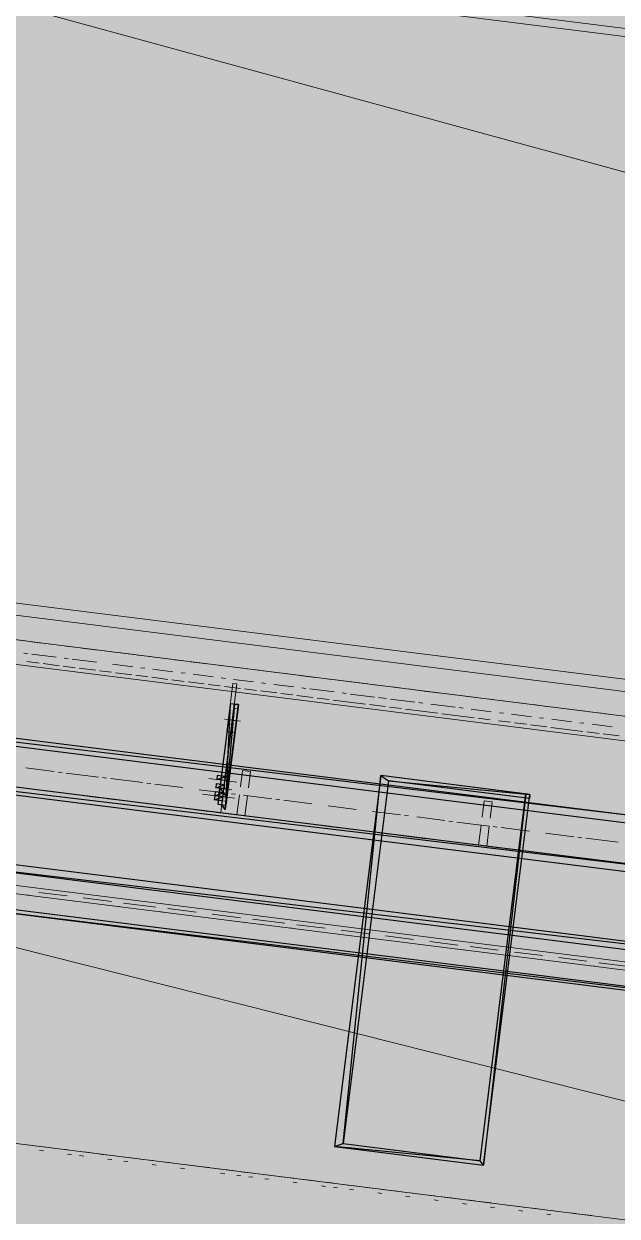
# Model space of a CAD drawing. Header units: metres. Extents: x -4 to 509425, y 7549 to 4732445.
# Drawn here: x 475988.46 to 475989.697, y 4719727.612 to 4719730.097 of the extents above; entities that cross this region are included whole.
import ezdxf

# ---------------------------------------------------------------- set-up
doc = ezdxf.new("R2010")
doc.units = ezdxf.units.M
doc.header["$LTSCALE"] = 0.01
doc.header["$MEASUREMENT"] = 0
doc.layers.get('0').update_dxf_attribs({"lineweight": 0})
doc.layers.add('_SUBESTACIÓN', color=1, linetype='Continuous')
doc.layers.add('SUBESTACION LA VID', color=253, linetype='Continuous')

# ---------------------------------------------------------------- blocks, each defined once
blk = doc.blocks.new('A$Cfff6051d')
at = {"layer": 'SUBESTACION LA VID', "transparency": 33554687}
h = blk.add_hatch(color=256, dxfattribs=at)
h.dxf.hatch_style = 2
edge = h.paths.add_edge_path()
edge.add_spline(control_points=[(475987.136, 4719728.7725), (475987.136, 4719728.7725), (475987.1339, 4719728.7557), (475987.1339, 4719728.7557), (475987.1339, 4719728.7557), (475989.841, 4719728.4334), (475989.841, 4719728.4334), (475989.841, 4719728.4334), (475987.136, 4719728.7725), (475987.136, 4719728.7725)], knot_values=[0, 0, 0, 0, 1, 1, 1, 2, 2, 2, 3, 3, 3, 3], degree=3, periodic=0)
edge = h.paths.add_edge_path()
edge.add_spline(control_points=[(475987.1339, 4719728.7557), (475987.1339, 4719728.7557), (475989.841, 4719728.4334), (475989.841, 4719728.4334), (475989.841, 4719728.4334), (475989.8389, 4719728.4166), (475989.8389, 4719728.4166), (475989.8389, 4719728.4166), (475987.1339, 4719728.7557), (475987.1339, 4719728.7557)], knot_values=[0, 0, 0, 0, 1, 1, 1, 2, 2, 2, 3, 3, 3, 3], degree=3, periodic=0)
h = blk.add_hatch(color=256, dxfattribs=at)
h.dxf.hatch_style = 2
edge = h.paths.add_edge_path()
edge.add_spline(control_points=[(475989.8262, 4719728.3158), (475989.8262, 4719728.3158), (475989.8283, 4719728.3326), (475989.8283, 4719728.3326), (475989.8283, 4719728.3326), (475987.1213, 4719728.6549), (475987.1213, 4719728.6549), (475987.1213, 4719728.6549), (475989.8262, 4719728.3158), (475989.8262, 4719728.3158)], knot_values=[0, 0, 0, 0, 1, 1, 1, 2, 2, 2, 3, 3, 3, 3], degree=3, periodic=0)
edge = h.paths.add_edge_path()
edge.add_spline(control_points=[(475989.8283, 4719728.3326), (475989.8283, 4719728.3326), (475987.1213, 4719728.6549), (475987.1213, 4719728.6549), (475987.1213, 4719728.6549), (475987.1234, 4719728.6717), (475987.1234, 4719728.6717), (475987.1234, 4719728.6717), (475989.8283, 4719728.3326), (475989.8283, 4719728.3326)], knot_values=[0, 0, 0, 0, 1, 1, 1, 2, 2, 2, 3, 3, 3, 3], degree=3, periodic=0)
h = blk.add_hatch(color=256, dxfattribs=at)
h.dxf.hatch_style = 2
edge = h.paths.add_edge_path()
edge.add_spline(control_points=[(475988.9075, 4719728.6784), (475988.9075, 4719728.6784), (475988.8907, 4719728.6805), (475988.8907, 4719728.6805), (475988.8907, 4719728.6805), (475988.8812, 4719728.4684), (475988.8812, 4719728.4684), (475988.8812, 4719728.4684), (475988.9075, 4719728.6784), (475988.9075, 4719728.6784)], knot_values=[0, 0, 0, 0, 1, 1, 1, 2, 2, 2, 3, 3, 3, 3], degree=3, periodic=0)
edge = h.paths.add_edge_path()
edge.add_spline(control_points=[(475988.8907, 4719728.6805), (475988.8907, 4719728.6805), (475988.8812, 4719728.4684), (475988.8812, 4719728.4684), (475988.8812, 4719728.4684), (475988.8644, 4719728.4705), (475988.8644, 4719728.4705), (475988.8644, 4719728.4705), (475988.8907, 4719728.6805), (475988.8907, 4719728.6805)], knot_values=[0, 0, 0, 0, 1, 1, 1, 2, 2, 2, 3, 3, 3, 3], degree=3, periodic=0)
h = blk.add_hatch(color=256, dxfattribs=at)
h.dxf.hatch_style = 2
edge = h.paths.add_edge_path()
edge.add_spline(control_points=[(475988.8728, 4719728.4694), (475988.8728, 4719728.4694), (475988.8801, 4719728.46), (475988.8801, 4719728.46), (475988.8801, 4719728.46), (475988.8991, 4719728.6794), (475988.8991, 4719728.6794), (475988.8991, 4719728.6794), (475988.8728, 4719728.4694), (475988.8728, 4719728.4694)], knot_values=[0, 0, 0, 0, 1, 1, 1, 2, 2, 2, 3, 3, 3, 3], degree=3, periodic=0)
edge = h.paths.add_edge_path()
edge.add_spline(control_points=[(475988.8801, 4719728.46), (475988.8801, 4719728.46), (475988.8991, 4719728.6794), (475988.8991, 4719728.6794), (475988.8991, 4719728.6794), (475988.9075, 4719728.6784), (475988.9075, 4719728.6784), (475988.9075, 4719728.6784), (475988.8801, 4719728.46), (475988.8801, 4719728.46)], knot_values=[0, 0, 0, 0, 1, 1, 1, 2, 2, 2, 3, 3, 3, 3], degree=3, periodic=0)
h = blk.add_hatch(color=256, dxfattribs=at)
h.dxf.hatch_style = 2
edge = h.paths.add_edge_path()
edge.add_spline(control_points=[(475989.5144, 4719728.4828), (475989.5144, 4719728.4828), (475989.5154, 4719728.4912), (475989.5154, 4719728.4912), (475989.5154, 4719728.4912), (475989.2204, 4719728.5197), (475989.2204, 4719728.5197), (475989.2204, 4719728.5197), (475989.5144, 4719728.4828), (475989.5144, 4719728.4828)], knot_values=[0, 0, 0, 0, 1, 1, 1, 2, 2, 2, 3, 3, 3, 3], degree=3, periodic=0)
edge = h.paths.add_edge_path()
edge.add_spline(control_points=[(475989.5154, 4719728.4912), (475989.5154, 4719728.4912), (475989.2204, 4719728.5197), (475989.2204, 4719728.5197), (475989.2204, 4719728.5197), (475989.2046, 4719728.5302), (475989.2046, 4719728.5302), (475989.2046, 4719728.5302), (475989.5154, 4719728.4912), (475989.5154, 4719728.4912)], knot_values=[0, 0, 0, 0, 1, 1, 1, 2, 2, 2, 3, 3, 3, 3], degree=3, periodic=0)
edge = h.paths.add_edge_path()
edge.add_spline(control_points=[(475989.2204, 4719728.5197), (475989.2204, 4719728.5197), (475989.2046, 4719728.5302), (475989.2046, 4719728.5302), (475989.2046, 4719728.5302), (475989.1256, 4719727.7637), (475989.1256, 4719727.7637), (475989.1256, 4719727.7637), (475989.2204, 4719728.5197), (475989.2204, 4719728.5197)], knot_values=[0, 0, 0, 0, 1, 1, 1, 2, 2, 2, 3, 3, 3, 3], degree=3, periodic=0)
edge = h.paths.add_edge_path()
edge.add_spline(control_points=[(475989.2046, 4719728.5302), (475989.2046, 4719728.5302), (475989.1256, 4719727.7637), (475989.1256, 4719727.7637), (475989.1256, 4719727.7637), (475989.1077, 4719727.7574), (475989.1077, 4719727.7574), (475989.1077, 4719727.7574), (475989.2046, 4719728.5302), (475989.2046, 4719728.5302)], knot_values=[0, 0, 0, 0, 1, 1, 1, 2, 2, 2, 3, 3, 3, 3], degree=3, periodic=0)
edge = h.paths.add_edge_path()
edge.add_spline(control_points=[(475989.1256, 4719727.7637), (475989.1256, 4719727.7637), (475989.1077, 4719727.7574), (475989.1077, 4719727.7574), (475989.1077, 4719727.7574), (475989.4112, 4719727.7279), (475989.4112, 4719727.7279), (475989.4112, 4719727.7279), (475989.1256, 4719727.7637), (475989.1256, 4719727.7637)], knot_values=[0, 0, 0, 0, 1, 1, 1, 2, 2, 2, 3, 3, 3, 3], degree=3, periodic=0)
edge = h.paths.add_edge_path()
edge.add_spline(control_points=[(475989.1077, 4719727.7574), (475989.1077, 4719727.7574), (475989.4112, 4719727.7279), (475989.4112, 4719727.7279), (475989.4112, 4719727.7279), (475989.4186, 4719727.7184), (475989.4186, 4719727.7184), (475989.4186, 4719727.7184), (475989.1077, 4719727.7574), (475989.1077, 4719727.7574)], knot_values=[0, 0, 0, 0, 1, 1, 1, 2, 2, 2, 3, 3, 3, 3], degree=3, periodic=0)
edge = h.paths.add_edge_path()
edge.add_spline(control_points=[(475989.4112, 4719727.7279), (475989.4112, 4719727.7279), (475989.4186, 4719727.7184), (475989.4186, 4719727.7184), (475989.4186, 4719727.7184), (475989.507, 4719728.4923), (475989.507, 4719728.4923), (475989.507, 4719728.4923), (475989.4112, 4719727.7279), (475989.4112, 4719727.7279)], knot_values=[0, 0, 0, 0, 1, 1, 1, 2, 2, 2, 3, 3, 3, 3], degree=3, periodic=0)
edge = h.paths.add_edge_path()
edge.add_spline(control_points=[(475989.4186, 4719727.7184), (475989.4186, 4719727.7184), (475989.507, 4719728.4923), (475989.507, 4719728.4923), (475989.507, 4719728.4923), (475989.5154, 4719728.4912), (475989.5154, 4719728.4912), (475989.5154, 4719728.4912), (475989.4186, 4719727.7184), (475989.4186, 4719727.7184)], knot_values=[0, 0, 0, 0, 1, 1, 1, 2, 2, 2, 3, 3, 3, 3], degree=3, periodic=0)
h = blk.add_hatch(color=256, dxfattribs=at)
h.dxf.hatch_style = 2
edge = h.paths.add_edge_path()
edge.add_spline(control_points=[(475990.3522, 4719728.0877), (475990.3522, 4719728.0877), (475990.3543, 4719728.1045), (475990.3543, 4719728.1045), (475990.3543, 4719728.1045), (475988.1345, 4719728.3657), (475988.1345, 4719728.3657), (475988.1345, 4719728.3657), (475990.3522, 4719728.0877), (475990.3522, 4719728.0877)], knot_values=[0, 0, 0, 0, 1, 1, 1, 2, 2, 2, 3, 3, 3, 3], degree=3, periodic=0)
edge = h.paths.add_edge_path()
edge.add_spline(control_points=[(475990.3543, 4719728.1045), (475990.3543, 4719728.1045), (475988.1345, 4719728.3657), (475988.1345, 4719728.3657), (475988.1345, 4719728.3657), (475988.1366, 4719728.3825), (475988.1366, 4719728.3825), (475988.1366, 4719728.3825), (475990.3543, 4719728.1045), (475990.3543, 4719728.1045)], knot_values=[0, 0, 0, 0, 1, 1, 1, 2, 2, 2, 3, 3, 3, 3], degree=3, periodic=0)
h = blk.add_hatch(color=256, dxfattribs=at)
h.dxf.hatch_style = 2
edge = h.paths.add_edge_path()
edge.add_spline(control_points=[(475990.3417, 4719728.0037), (475990.3417, 4719728.0037), (475990.3427, 4719728.0121), (475990.3427, 4719728.0121), (475990.3427, 4719728.0121), (475988.124, 4719728.2817), (475988.124, 4719728.2817), (475988.124, 4719728.2817), (475990.3417, 4719728.0037), (475990.3417, 4719728.0037)], knot_values=[0, 0, 0, 0, 1, 1, 1, 2, 2, 2, 3, 3, 3, 3], degree=3, periodic=0)
edge = h.paths.add_edge_path()
edge.add_spline(control_points=[(475990.3427, 4719728.0121), (475990.3427, 4719728.0121), (475988.124, 4719728.2817), (475988.124, 4719728.2817), (475988.124, 4719728.2817), (475988.1251, 4719728.2901), (475988.1251, 4719728.2901), (475988.1251, 4719728.2901), (475990.3427, 4719728.0121), (475990.3427, 4719728.0121)], knot_values=[0, 0, 0, 0, 1, 1, 1, 2, 2, 2, 3, 3, 3, 3], degree=3, periodic=0)
at = {"layer": 'SUBESTACION LA VID', "lineweight": 15}
for p, q in [((475997.0301, 4719729.1532), (475986.8069, 4719730.4349)), ((475987.7982, 4719730.3106), (475996.8648, 4719727.8344)), ((475996.8648, 4719727.8344), (475987.6328, 4719728.9918))]:
    blk.add_line(p, q, dxfattribs=at)
at = {"layer": 'SUBESTACION LA VID', "lineweight": 0}
for p, q in [((475988.0098, 4719728.8677), (475989.9166, 4719728.6287)), ((475988.0034, 4719728.8173), (475989.9103, 4719728.5783)), ((475988.4298, 4719728.8151), (475988.4634, 4719728.8109)), ((475988.4718, 4719728.8098), (475988.497, 4719728.8066)), ((475988.4602, 4719728.7857), (475988.4686, 4719728.7846)), ((475988.5054, 4719728.8056), (475988.539, 4719728.8014)), ((475988.5474, 4719728.8003), (475988.5726, 4719728.7972)), ((475988.581, 4719728.7961), (475988.6146, 4719728.7919)), ((475988.623, 4719728.7908), (475988.6482, 4719728.7877)), ((475988.6566, 4719728.7866), (475988.6902, 4719728.7824)), ((475988.4665, 4719728.7678), (475988.4917, 4719728.7646)), ((475988.477, 4719728.7835), (475988.5274, 4719728.7772)), ((475988.5001, 4719728.7636), (475988.5337, 4719728.7594)), ((475988.5442, 4719728.7751), (475988.5526, 4719728.7741)), ((475988.561, 4719728.773), (475988.6114, 4719728.7667)), ((475988.6282, 4719728.7646), (475988.6282, 4719728.7646)), ((475988.645, 4719728.7625), (475988.687, 4719728.7572)), ((475988.6986, 4719728.7814), (475988.7238, 4719728.7782)), ((475988.7322, 4719728.7772), (475988.7658, 4719728.7729)), ((475988.7742, 4719728.7719), (475988.7994, 4719728.7687)), ((475988.8078, 4719728.7677), (475988.8414, 4719728.7635)), ((475988.8498, 4719728.7624), (475988.875, 4719728.7593)), ((475988.5421, 4719728.7583), (475988.5673, 4719728.7552)), ((475988.5757, 4719728.7541), (475988.6093, 4719728.7499)), ((475988.6177, 4719728.7488), (475988.6429, 4719728.7457)), ((475988.6513, 4719728.7446), (475988.6849, 4719728.7404)), ((475988.6933, 4719728.7394), (475988.7185, 4719728.7362)), ((475988.7038, 4719728.7551), (475988.7122, 4719728.7541)), ((475988.7269, 4719728.7352), (475988.7605, 4719728.7309)), ((475988.729, 4719728.752), (475988.771, 4719728.7467)), ((475988.7878, 4719728.7446), (475988.7962, 4719728.7435)), ((475988.813, 4719728.7414), (475988.855, 4719728.7362)), ((475988.8834, 4719728.7582), (475988.917, 4719728.754)), ((475988.9254, 4719728.7529), (475988.9506, 4719728.7498)), ((475988.959, 4719728.7487), (475988.9926, 4719728.7445)), ((475989.001, 4719728.7435), (475989.0262, 4719728.7403)), ((475989.0346, 4719728.7392), (475989.0682, 4719728.735)), ((475988.7689, 4719728.7299), (475988.7941, 4719728.7267)), ((475988.8025, 4719728.7257), (475988.8361, 4719728.7215)), ((475988.8445, 4719728.7204), (475988.8697, 4719728.7172)), ((475988.8718, 4719728.734), (475988.8802, 4719728.733)), ((475988.8781, 4719728.7162), (475988.9117, 4719728.712)), ((475988.896, 4719728.7225), (475988.8833, 4719728.6217)), ((475988.897, 4719728.7309), (475988.939, 4719728.7256)), ((475988.9201, 4719728.7109), (475988.9453, 4719728.7078)), ((475988.9558, 4719728.7235), (475988.9642, 4719728.7225)), ((475988.981, 4719728.7204), (475989.023, 4719728.7151)), ((475989.0398, 4719728.713), (475989.0482, 4719728.7119)), ((475989.0566, 4719728.7109), (475989.107, 4719728.7046)), ((475989.0766, 4719728.734), (475989.1018, 4719728.7308)), ((475989.1102, 4719728.7298), (475989.1438, 4719728.7256)), ((475989.1438, 4719728.7256), (475989.1774, 4719728.7213)), ((475989.1858, 4719728.7203), (475989.2194, 4719728.7161)), ((475989.2278, 4719728.715), (475989.253, 4719728.7119)), ((475989.2614, 4719728.7108), (475989.295, 4719728.7066)), ((475988.8939, 4719728.7057), (475988.9023, 4719728.7046)), ((475988.9002, 4719728.6878), (475988.8981, 4719728.671)), ((475988.9537, 4719728.7067), (475988.9873, 4719728.7025)), ((475988.9957, 4719728.7015), (475989.0209, 4719728.6983)), ((475989.0293, 4719728.6972), (475989.0629, 4719728.693)), ((475989.0713, 4719728.692), (475989.0965, 4719728.6888)), ((475989.1049, 4719728.6878), (475989.1385, 4719728.6835)), ((475989.1238, 4719728.7025), (475989.1322, 4719728.7014)), ((475989.1406, 4719728.7003), (475989.191, 4719728.694)), ((475989.1994, 4719728.693), (475989.2162, 4719728.6909)), ((475989.2246, 4719728.6898), (475989.275, 4719728.6835)), ((475989.295, 4719728.7066), (475989.3286, 4719728.7024)), ((475989.337, 4719728.7013), (475989.3706, 4719728.6971)), ((475989.3706, 4719728.6971), (475989.4042, 4719728.6929)), ((475989.4126, 4719728.6918), (475989.4378, 4719728.6887)), ((475989.4546, 4719728.6866), (475989.4798, 4719728.6834)), ((475988.9065, 4719728.67), (475988.8981, 4719728.671)), ((475989.1385, 4719728.6835), (475989.1721, 4719728.6793)), ((475989.1805, 4719728.6783), (475989.2141, 4719728.6741)), ((475989.2225, 4719728.673), (475989.2477, 4719728.6699)), ((475989.2561, 4719728.6688), (475989.2897, 4719728.6646)), ((475989.2835, 4719728.6824), (475989.2919, 4719728.6814)), ((475989.2897, 4719728.6646), (475989.3233, 4719728.6604)), ((475989.3087, 4719728.6793), (475989.3591, 4719728.673)), ((475989.3675, 4719728.6719), (475989.3759, 4719728.6709)), ((475989.3927, 4719728.6688), (475989.4347, 4719728.6635)), ((475989.4515, 4719728.6614), (475989.4599, 4719728.6603)), ((475989.4882, 4719728.6824), (475989.5134, 4719728.6792)), ((475989.5218, 4719728.6782), (475989.5554, 4719728.6739)), ((475989.5638, 4719728.6729), (475989.5974, 4719728.6687)), ((475989.5974, 4719728.6687), (475989.631, 4719728.6645)), ((475989.6394, 4719728.6634), (475989.6646, 4719728.6603)), ((475988.8781, 4719728.6479), (475988.9117, 4719728.6437)), ((475988.8938, 4719728.6374), (475988.8854, 4719728.6385)), ((475988.8865, 4719728.6469), (475988.9033, 4719728.6448)), ((475988.8865, 4719728.6469), (475988.8949, 4719728.6458)), ((475988.8865, 4719728.6469), (475988.9033, 4719728.6448)), ((475989.3317, 4719728.6593), (475989.3653, 4719728.6551)), ((475989.3653, 4719728.6551), (475989.3989, 4719728.6509)), ((475989.4073, 4719728.6498), (475989.4326, 4719728.6467)), ((475989.4494, 4719728.6446), (475989.4746, 4719728.6414)), ((475989.4767, 4719728.6582), (475989.5187, 4719728.653)), ((475989.483, 4719728.6404), (475989.5082, 4719728.6372)), ((475989.5166, 4719728.6362), (475989.5502, 4719728.6319)), ((475989.5355, 4719728.6509), (475989.5439, 4719728.6498)), ((475989.5607, 4719728.6477), (475989.6027, 4719728.6424)), ((475989.6195, 4719728.6403), (475989.6279, 4719728.6393)), ((475989.6447, 4719728.6372), (475989.6867, 4719728.6319)), ((475989.673, 4719728.6592), (475989.7066, 4719728.655)), ((475988.8917, 4719728.6206), (475988.8833, 4719728.6217)), ((475988.8886, 4719728.5954), (475988.8917, 4719728.6206)), ((475988.9001, 4719728.6196), (475988.8917, 4719728.6206)), ((475989.5586, 4719728.6309), (475989.5922, 4719728.6267)), ((475989.5922, 4719728.6267), (475989.6258, 4719728.6225)), ((475989.6342, 4719728.6214), (475989.6594, 4719728.6183)), ((475989.6678, 4719728.6172), (475989.7014, 4719728.613)), ((475988.8844, 4719728.5618), (475988.8875, 4719728.587)), ((475988.4643, 4719728.5462), (475988.5231, 4719728.5389)), ((475988.5399, 4719728.5368), (475988.5315, 4719728.5378)), ((475988.8791, 4719728.5198), (475988.8833, 4719728.5534)), ((475988.5483, 4719728.5357), (475988.6155, 4719728.5273)), ((475988.6323, 4719728.5252), (475988.6239, 4719728.5262)), ((475988.6407, 4719728.5241), (475988.7079, 4719728.5157)), ((475988.7247, 4719728.5136), (475988.7163, 4719728.5146)), ((475988.7331, 4719728.5125), (475988.7919, 4719728.5052)), ((475988.9043, 4719728.5167), (475988.8455, 4719728.524)), ((475988.8749, 4719728.4862), (475988.8791, 4719728.5198)), ((475988.8886, 4719728.5272), (475988.8802, 4719728.5282)), ((475988.4087, 4719728.5105), (475988.4675, 4719728.5032)), ((475988.4843, 4719728.5011), (475988.5431, 4719728.4937)), ((475988.5599, 4719728.4916), (475988.6187, 4719728.4842)), ((475988.8087, 4719728.5031), (475988.8087, 4719728.5031)), ((475988.8255, 4719728.5009), (475988.8843, 4719728.4936)), ((475988.9001, 4719728.4831), (475988.8329, 4719728.4915)), ((475988.8686, 4719728.5041), (475988.8938, 4719728.5009)), ((475988.8833, 4719728.4852), (475988.8854, 4719728.502)), ((475988.9011, 4719728.4915), (475988.8927, 4719728.4925)), ((475988.9179, 4719728.4894), (475988.9768, 4719728.482)), ((475988.9211, 4719728.4463), (475988.9263, 4719728.4883)), ((475988.6355, 4719728.4821), (475988.6943, 4719728.4747)), ((475988.7111, 4719728.4726), (475988.7699, 4719728.4653)), ((475988.7867, 4719728.4632), (475988.8455, 4719728.4558)), ((475988.8707, 4719728.4526), (475988.8738, 4719728.4778)), ((475988.8728, 4719728.4694), (475988.8801, 4719728.46)), ((475988.8738, 4719728.4778), (475988.8822, 4719728.4768)), ((475988.9936, 4719728.4799), (475988.9852, 4719728.4809)), ((475989.002, 4719728.4788), (475989.0608, 4719728.4715)), ((475989.0776, 4719728.4694), (475989.0776, 4719728.4694)), ((475989.0944, 4719728.4672), (475989.1532, 4719728.4599)), ((475988.8623, 4719728.4537), (475988.9211, 4719728.4463)), ((475988.9379, 4719728.4442), (475988.9967, 4719728.4368)), ((475989.17, 4719728.4578), (475989.17, 4719728.4578)), ((475989.1868, 4719728.4557), (475989.2456, 4719728.4483)), ((475989.2624, 4719728.4462), (475989.254, 4719728.4472)), ((475989.2792, 4719728.4441), (475989.338, 4719728.4367)), ((475989.0135, 4719728.4347), (475989.0723, 4719728.4274)), ((475989.0891, 4719728.4252), (475989.1479, 4719728.4179)), ((475989.1647, 4719728.4158), (475989.2235, 4719728.4084)), ((475989.3548, 4719728.4346), (475989.3464, 4719728.4357)), ((475989.3632, 4719728.4335), (475989.4304, 4719728.4251)), ((475989.4251, 4719728.3831), (475989.4304, 4719728.4251)), ((475989.4472, 4719728.423), (475989.4388, 4719728.4241)), ((475989.4556, 4719728.422), (475989.5144, 4719728.4146)), ((475989.5312, 4719728.4125), (475989.5312, 4719728.4125)), ((475989.2403, 4719728.4063), (475989.2991, 4719728.3989)), ((475989.3075, 4719728.3979), (475989.3747, 4719728.3894)), ((475989.3915, 4719728.3873), (475989.4503, 4719728.38)), ((475989.548, 4719728.4104), (475989.6068, 4719728.403)), ((475989.6236, 4719728.4009), (475989.6152, 4719728.402)), ((475989.632, 4719728.3998), (475989.6992, 4719728.3914)), ((475989.4671, 4719728.3779), (475989.5259, 4719728.3705)), ((475989.5343, 4719728.3694), (475989.6015, 4719728.361)), ((475989.6183, 4719728.3589), (475989.6771, 4719728.3515)), ((475989.6855, 4719728.3505), (475989.7527, 4719728.342)), ((475988.4737, 4719728.2806), (475988.4653, 4719728.2816)), ((475988.5503, 4719728.2795), (475988.4915, 4719728.2868)), ((475988.5661, 4719728.269), (475988.5577, 4719728.27)), ((475988.6427, 4719728.2679), (475988.5839, 4719728.2753)), ((475988.7351, 4719728.2563), (475988.6679, 4719728.2647)), ((475988.6585, 4719728.2574), (475988.6501, 4719728.2584)), ((475988.7509, 4719728.2458), (475988.7425, 4719728.2469)), ((475988.8192, 4719728.2458), (475988.7603, 4719728.2531)), ((475988.9116, 4719728.2342), (475988.8528, 4719728.2416)), ((475988.8349, 4719728.2353), (475988.8349, 4719728.2353)), ((475988.9273, 4719728.2237), (475988.9189, 4719728.2247)), ((475989.004, 4719728.2226), (475988.9368, 4719728.231)), ((475989.0197, 4719728.2121), (475989.0113, 4719728.2132)), ((475989.088, 4719728.2121), (475989.0292, 4719728.2194)), ((475989.1037, 4719728.2016), (475989.1037, 4719728.2016)), ((475989.1804, 4719728.2005), (475989.1216, 4719728.2079)), ((475989.1961, 4719728.19), (475989.1961, 4719728.19)), ((475989.2728, 4719728.1889), (475989.214, 4719728.1963)), ((475989.2885, 4719728.1784), (475989.2885, 4719728.1784)), ((475989.3652, 4719728.1773), (475989.3064, 4719728.1847)), ((475989.3809, 4719728.1668), (475989.3725, 4719728.1679)), ((475989.4492, 4719728.1668), (475989.3904, 4719728.1742)), ((475989.4733, 4719728.1552), (475989.4649, 4719728.1563)), ((475989.5416, 4719728.1552), (475989.4828, 4719728.1626)), ((475989.5573, 4719728.1447), (475989.5573, 4719728.1447)), ((475989.634, 4719728.1436), (475989.5752, 4719728.151)), ((475989.7264, 4719728.132), (475989.6592, 4719728.1405)), ((475989.6497, 4719728.1331), (475989.6413, 4719728.1342)), ((475988.4672, 4719727.7524), (475988.4672, 4719727.7524)), ((475988.4934, 4719727.7576), (475988.4682, 4719727.7608)), ((475988.5008, 4719727.7482), (475988.4924, 4719727.7492)), ((475988.527, 4719727.7534), (475988.5018, 4719727.7566)), ((475988.526, 4719727.745), (475988.526, 4719727.745)), ((475988.5522, 4719727.7502), (475988.527, 4719727.7534)), ((475988.5596, 4719727.7408), (475988.5512, 4719727.7418)), ((475988.5775, 4719727.7471), (475988.5606, 4719727.7492)), ((475988.6111, 4719727.7429), (475988.5859, 4719727.746)), ((475988.6363, 4719727.7397), (475988.6195, 4719727.7418)), ((475988.5848, 4719727.7376), (475988.5764, 4719727.7387)), ((475988.61, 4719727.7345), (475988.61, 4719727.7345)), ((475988.6436, 4719727.7302), (475988.6352, 4719727.7313)), ((475988.6699, 4719727.7355), (475988.6447, 4719727.7386)), ((475988.6772, 4719727.726), (475988.6688, 4719727.7271)), ((475988.6951, 4719727.7323), (475988.6783, 4719727.7344)), ((475988.7024, 4719727.7229), (475988.7024, 4719727.7229)), ((475988.7287, 4719727.7281), (475988.7035, 4719727.7313)), ((475988.736, 4719727.7187), (475988.7276, 4719727.7197)), ((475988.7623, 4719727.7239), (475988.7371, 4719727.7271)), ((475988.7875, 4719727.7207), (475988.7623, 4719727.7239)), ((475988.8211, 4719727.7165), (475988.7959, 4719727.7197)), ((475988.8463, 4719727.7134), (475988.8211, 4719727.7165)), ((475988.7612, 4719727.7155), (475988.7612, 4719727.7155)), ((475988.7948, 4719727.7113), (475988.7864, 4719727.7123)), ((475988.82, 4719727.7081), (475988.82, 4719727.7081)), ((475988.8452, 4719727.705), (475988.8452, 4719727.705)), ((475988.8715, 4719727.7102), (475988.8547, 4719727.7123)), ((475988.8788, 4719727.7008), (475988.8704, 4719727.7018)), ((475988.9051, 4719727.706), (475988.8799, 4719727.7092)), ((475988.9124, 4719727.6965), (475988.904, 4719727.6976)), ((475988.9303, 4719727.7028), (475988.9135, 4719727.7049)), ((475988.9376, 4719727.6934), (475988.9292, 4719727.6944)), ((475988.9639, 4719727.6986), (475988.9387, 4719727.7018)), ((475988.9975, 4719727.6944), (475988.9723, 4719727.6976)), ((475989.0227, 4719727.6913), (475988.9975, 4719727.6944)), ((475988.9712, 4719727.6892), (475988.9628, 4719727.6902)), ((475988.9964, 4719727.686), (475988.9964, 4719727.686)), ((475989.03, 4719727.6818), (475989.0216, 4719727.6829)), ((475989.0563, 4719727.687), (475989.0311, 4719727.6902)), ((475989.0552, 4719727.6786), (475989.0552, 4719727.6786)), ((475989.0815, 4719727.6839), (475989.0563, 4719727.687)), ((475989.0888, 4719727.6744), (475989.0804, 4719727.6755)), ((475989.1067, 4719727.6807), (475989.0899, 4719727.6828)), ((475989.114, 4719727.6713), (475989.1056, 4719727.6723)), ((475989.1403, 4719727.6765), (475989.1151, 4719727.6797)), ((475989.1476, 4719727.6671), (475989.1392, 4719727.6681)), ((475989.1655, 4719727.6734), (475989.1487, 4719727.6755)), ((475989.1991, 4719727.6691), (475989.1739, 4719727.6723)), ((475989.2327, 4719727.6649), (475989.2075, 4719727.6681)), ((475989.1728, 4719727.6639), (475989.1728, 4719727.6639)), ((475989.2064, 4719727.6597), (475989.198, 4719727.6607)), ((475989.2316, 4719727.6565), (475989.2316, 4719727.6565)), ((475989.2579, 4719727.6618), (475989.2327, 4719727.6649)), ((475989.2652, 4719727.6523), (475989.2568, 4719727.6534)), ((475989.2915, 4719727.6576), (475989.2663, 4719727.6607)), ((475989.2904, 4719727.6492), (475989.2904, 4719727.6492)), ((475989.3167, 4719727.6544), (475989.2915, 4719727.6576)), ((475989.324, 4719727.6449), (475989.3156, 4719727.646)), ((475989.3503, 4719727.6502), (475989.3251, 4719727.6533)), ((475989.3492, 4719727.6418), (475989.3492, 4719727.6418)), ((475989.3755, 4719727.647), (475989.3503, 4719727.6502)), ((475989.4007, 4719727.6439), (475989.3839, 4719727.646)), ((475989.4343, 4719727.6397), (475989.4091, 4719727.6428)), ((475989.3828, 4719727.6376), (475989.3744, 4719727.6386)), ((475989.408, 4719727.6344), (475989.408, 4719727.6344)), ((475989.4416, 4719727.6302), (475989.4332, 4719727.6313)), ((475989.4679, 4719727.6354), (475989.4427, 4719727.6386)), ((475989.4668, 4719727.627), (475989.4668, 4719727.627)), ((475989.4931, 4719727.6323), (475989.4679, 4719727.6354)), ((475989.5004, 4719727.6228), (475989.492, 4719727.6239)), ((475989.5267, 4719727.6281), (475989.5015, 4719727.6312)), ((475989.5256, 4719727.6197), (475989.5256, 4719727.6197)), ((475989.5519, 4719727.6249), (475989.5267, 4719727.6281)), ((475989.5592, 4719727.6155), (475989.5508, 4719727.6165)), ((475989.5855, 4719727.6207), (475989.5603, 4719727.6239)), ((475989.6107, 4719727.6175), (475989.5855, 4719727.6207)), ((475989.5844, 4719727.6123), (475989.5844, 4719727.6123)), ((475989.6443, 4719727.6133), (475989.6191, 4719727.6165))]:
    blk.add_line(p, q, dxfattribs=at)
at = {"layer": 'SUBESTACION LA VID', "lineweight": 15}
for points in [[(475987.6549, 4719728.9634), (475996.8784, 4719727.8071), (475997.049, 4719729.1679), (475986.7922, 4719730.4538), (475986.1656, 4719725.4556)], [(475987.4379, 4719727.2329), (475996.6615, 4719726.0766), (475996.8089, 4719727.2526), (475987.5854, 4719728.409)], [(475996.79, 4719727.2379), (475987.558, 4719728.3953), (475996.6478, 4719726.1039)], [(475997.171, 4719726.6697), (475986.1666, 4719728.0493), (475997.171, 4719726.6697)]]:
    blk.add_lwpolyline(points, dxfattribs=at)
at = {"layer": 'SUBESTACION LA VID', "lineweight": 0}
for points in [[(475988.8917, 4719728.6206), (475988.9044, 4719728.7214), (475988.896, 4719728.7225)], [(475988.9285, 4719728.5051), (475988.9327, 4719728.5387), (475988.9159, 4719728.5408), (475988.9117, 4719728.5072)], [(475988.9095, 4719728.4904), (475988.9043, 4719728.4484), (475988.9211, 4719728.4463)], [(475989.4325, 4719728.4419), (475989.4367, 4719728.4755), (475989.4199, 4719728.4776), (475989.4157, 4719728.444)], [(475989.4136, 4719728.4272), (475989.4083, 4719728.3852), (475989.4251, 4719728.3831)]]:
    blk.add_lwpolyline(points, dxfattribs=at)
at = {"layer": 'SUBESTACION LA VID'}
for points in [[(475987.136, 4719728.7725), (475987.136, 4719728.7725), (475987.1339, 4719728.7557), (475987.1339, 4719728.7557), (475987.1339, 4719728.7557), (475989.841, 4719728.4334), (475989.841, 4719728.4334), (475989.841, 4719728.4334), (475987.136, 4719728.7725), (475987.136, 4719728.7725)], [(475987.1339, 4719728.7557), (475987.1339, 4719728.7557), (475989.841, 4719728.4334), (475989.841, 4719728.4334), (475989.841, 4719728.4334), (475989.8389, 4719728.4166), (475989.8389, 4719728.4166), (475989.8389, 4719728.4166), (475987.1339, 4719728.7557), (475987.1339, 4719728.7557)], [(475989.8283, 4719728.3326), (475989.8283, 4719728.3326), (475987.1213, 4719728.6549), (475987.1213, 4719728.6549), (475987.1213, 4719728.6549), (475987.1234, 4719728.6717), (475987.1234, 4719728.6717), (475987.1234, 4719728.6717), (475989.8283, 4719728.3326), (475989.8283, 4719728.3326)], [(475988.8907, 4719728.6805), (475988.8907, 4719728.6805), (475988.8812, 4719728.4684), (475988.8812, 4719728.4684), (475988.8812, 4719728.4684), (475988.8644, 4719728.4705), (475988.8644, 4719728.4705), (475988.8644, 4719728.4705), (475988.8907, 4719728.6805), (475988.8907, 4719728.6805)], [(475988.8728, 4719728.4694), (475988.8728, 4719728.4694), (475988.8801, 4719728.46), (475988.8801, 4719728.46), (475988.8801, 4719728.46), (475988.8991, 4719728.6794), (475988.8991, 4719728.6794), (475988.8991, 4719728.6794), (475988.8728, 4719728.4694), (475988.8728, 4719728.4694)], [(475988.8801, 4719728.46), (475988.8801, 4719728.46), (475988.8991, 4719728.6794), (475988.8991, 4719728.6794), (475988.8991, 4719728.6794), (475988.9075, 4719728.6784), (475988.9075, 4719728.6784), (475988.9075, 4719728.6784), (475988.8801, 4719728.46), (475988.8801, 4719728.46)], [(475988.9075, 4719728.6784), (475988.9075, 4719728.6784), (475988.8907, 4719728.6805), (475988.8907, 4719728.6805), (475988.8907, 4719728.6805), (475988.8812, 4719728.4684), (475988.8812, 4719728.4684), (475988.8812, 4719728.4684), (475988.9075, 4719728.6784), (475988.9075, 4719728.6784)], [(475989.8262, 4719728.3158), (475989.8262, 4719728.3158), (475989.8283, 4719728.3326), (475989.8283, 4719728.3326), (475989.8283, 4719728.3326), (475987.1213, 4719728.6549), (475987.1213, 4719728.6549), (475987.1213, 4719728.6549), (475989.8262, 4719728.3158), (475989.8262, 4719728.3158)], [(475988.8781, 4719728.5114), (475988.8781, 4719728.5114), (475988.8602, 4719728.5051), (475988.8602, 4719728.5051), (475988.8602, 4719728.5051), (475988.8613, 4719728.5135), (475988.8613, 4719728.5135), (475988.8613, 4719728.5135), (475988.8781, 4719728.5114), (475988.8781, 4719728.5114)], [(475988.877, 4719728.503), (475988.877, 4719728.503), (475988.8781, 4719728.5114), (475988.8781, 4719728.5114), (475988.8781, 4719728.5114), (475988.8602, 4719728.5051), (475988.8602, 4719728.5051), (475988.8602, 4719728.5051), (475988.877, 4719728.503), (475988.877, 4719728.503)], [(475988.8802, 4719728.5282), (475988.8802, 4719728.5282), (475988.8623, 4719728.5219), (475988.8623, 4719728.5219), (475988.8623, 4719728.5219), (475988.8634, 4719728.5303), (475988.8634, 4719728.5303), (475988.8634, 4719728.5303), (475988.8802, 4719728.5282), (475988.8802, 4719728.5282)], [(475988.8791, 4719728.5198), (475988.8791, 4719728.5198), (475988.8802, 4719728.5282), (475988.8802, 4719728.5282), (475988.8802, 4719728.5282), (475988.8623, 4719728.5219), (475988.8623, 4719728.5219), (475988.8623, 4719728.5219), (475988.8791, 4719728.5198), (475988.8791, 4719728.5198)], [(475989.2046, 4719728.5302), (475989.2046, 4719728.5302), (475989.1256, 4719727.7637), (475989.1256, 4719727.7637), (475989.1256, 4719727.7637), (475989.1077, 4719727.7574), (475989.1077, 4719727.7574), (475989.1077, 4719727.7574), (475989.2046, 4719728.5302), (475989.2046, 4719728.5302)], [(475989.2204, 4719728.5197), (475989.2204, 4719728.5197), (475989.2046, 4719728.5302), (475989.2046, 4719728.5302), (475989.2046, 4719728.5302), (475989.1256, 4719727.7637), (475989.1256, 4719727.7637), (475989.1256, 4719727.7637), (475989.2204, 4719728.5197), (475989.2204, 4719728.5197)], [(475989.5154, 4719728.4912), (475989.5154, 4719728.4912), (475989.2204, 4719728.5197), (475989.2204, 4719728.5197), (475989.2204, 4719728.5197), (475989.2046, 4719728.5302), (475989.2046, 4719728.5302), (475989.2046, 4719728.5302), (475989.5154, 4719728.4912), (475989.5154, 4719728.4912)], [(475989.5144, 4719728.4828), (475989.5144, 4719728.4828), (475989.5154, 4719728.4912), (475989.5154, 4719728.4912), (475989.5154, 4719728.4912), (475989.2204, 4719728.5197), (475989.2204, 4719728.5197), (475989.2204, 4719728.5197), (475989.5144, 4719728.4828), (475989.5144, 4719728.4828)], [(475988.8749, 4719728.4862), (475988.8749, 4719728.4862), (475988.857, 4719728.4799), (475988.857, 4719728.4799), (475988.857, 4719728.4799), (475988.8581, 4719728.4883), (475988.8581, 4719728.4883), (475988.8581, 4719728.4883), (475988.8749, 4719728.4862), (475988.8749, 4719728.4862)], [(475988.8738, 4719728.4778), (475988.8738, 4719728.4778), (475988.8749, 4719728.4862), (475988.8749, 4719728.4862), (475988.8749, 4719728.4862), (475988.857, 4719728.4799), (475988.857, 4719728.4799), (475988.857, 4719728.4799), (475988.8738, 4719728.4778), (475988.8738, 4719728.4778)], [(475988.8759, 4719728.4946), (475988.8759, 4719728.4946), (475988.8581, 4719728.4883), (475988.8581, 4719728.4883), (475988.8581, 4719728.4883), (475988.8591, 4719728.4967), (475988.8591, 4719728.4967), (475988.8591, 4719728.4967), (475988.8759, 4719728.4946), (475988.8759, 4719728.4946)], [(475988.8749, 4719728.4862), (475988.8749, 4719728.4862), (475988.8759, 4719728.4946), (475988.8759, 4719728.4946), (475988.8759, 4719728.4946), (475988.8581, 4719728.4883), (475988.8581, 4719728.4883), (475988.8581, 4719728.4883), (475988.8749, 4719728.4862), (475988.8749, 4719728.4862)], [(475988.8665, 4719728.4873), (475988.8665, 4719728.4873), (475988.8833, 4719728.4852), (475988.8833, 4719728.4852), (475988.8833, 4719728.4852), (475988.8686, 4719728.5041), (475988.8686, 4719728.5041), (475988.8686, 4719728.5041), (475988.8665, 4719728.4873), (475988.8665, 4719728.4873)], [(475988.8833, 4719728.4852), (475988.8833, 4719728.4852), (475988.8686, 4719728.5041), (475988.8686, 4719728.5041), (475988.8686, 4719728.5041), (475988.8854, 4719728.502), (475988.8854, 4719728.502), (475988.8854, 4719728.502), (475988.8833, 4719728.4852), (475988.8833, 4719728.4852)], [(475989.4112, 4719727.7279), (475989.4112, 4719727.7279), (475989.4186, 4719727.7184), (475989.4186, 4719727.7184), (475989.4186, 4719727.7184), (475989.507, 4719728.4923), (475989.507, 4719728.4923), (475989.507, 4719728.4923), (475989.4112, 4719727.7279), (475989.4112, 4719727.7279)], [(475989.4186, 4719727.7184), (475989.4186, 4719727.7184), (475989.507, 4719728.4923), (475989.507, 4719728.4923), (475989.507, 4719728.4923), (475989.5154, 4719728.4912), (475989.5154, 4719728.4912), (475989.5154, 4719728.4912), (475989.4186, 4719727.7184), (475989.4186, 4719727.7184)], [(475990.3543, 4719728.1045), (475990.3543, 4719728.1045), (475988.1345, 4719728.3657), (475988.1345, 4719728.3657), (475988.1345, 4719728.3657), (475988.1366, 4719728.3825), (475988.1366, 4719728.3825), (475988.1366, 4719728.3825), (475990.3543, 4719728.1045), (475990.3543, 4719728.1045)], [(475990.3522, 4719728.0877), (475990.3522, 4719728.0877), (475990.3543, 4719728.1045), (475990.3543, 4719728.1045), (475990.3543, 4719728.1045), (475988.1345, 4719728.3657), (475988.1345, 4719728.3657), (475988.1345, 4719728.3657), (475990.3522, 4719728.0877), (475990.3522, 4719728.0877)], [(475990.3427, 4719728.0121), (475990.3427, 4719728.0121), (475988.124, 4719728.2817), (475988.124, 4719728.2817), (475988.124, 4719728.2817), (475988.1251, 4719728.2901), (475988.1251, 4719728.2901), (475988.1251, 4719728.2901), (475990.3427, 4719728.0121), (475990.3427, 4719728.0121)], [(475990.3417, 4719728.0037), (475990.3417, 4719728.0037), (475990.3427, 4719728.0121), (475990.3427, 4719728.0121), (475990.3427, 4719728.0121), (475988.124, 4719728.2817), (475988.124, 4719728.2817), (475988.124, 4719728.2817), (475990.3417, 4719728.0037), (475990.3417, 4719728.0037)], [(475989.1256, 4719727.7637), (475989.1256, 4719727.7637), (475989.1077, 4719727.7574), (475989.1077, 4719727.7574), (475989.1077, 4719727.7574), (475989.4112, 4719727.7279), (475989.4112, 4719727.7279), (475989.4112, 4719727.7279), (475989.1256, 4719727.7637), (475989.1256, 4719727.7637)], [(475989.1077, 4719727.7574), (475989.1077, 4719727.7574), (475989.4112, 4719727.7279), (475989.4112, 4719727.7279), (475989.4112, 4719727.7279), (475989.4186, 4719727.7184), (475989.4186, 4719727.7184), (475989.4186, 4719727.7184), (475989.1077, 4719727.7574), (475989.1077, 4719727.7574)]]:
    blk.add_open_spline(points, degree=3, knots=[0, 0, 0, 0, 1, 1, 1, 2, 2, 2, 3, 3, 3, 3], dxfattribs=at)
at = {"layer": 'SUBESTACION LA VID', "lineweight": 0}
for points in [[(475987.136, 4719728.7725), (475987.136, 4719728.7725), (475987.1339, 4719728.7557), (475987.1339, 4719728.7557), (475987.1339, 4719728.7557), (475989.841, 4719728.4334), (475989.841, 4719728.4334), (475989.841, 4719728.4334), (475987.136, 4719728.7725), (475987.136, 4719728.7725)], [(475987.1339, 4719728.7557), (475987.1339, 4719728.7557), (475989.841, 4719728.4334), (475989.841, 4719728.4334), (475989.841, 4719728.4334), (475989.8389, 4719728.4166), (475989.8389, 4719728.4166), (475989.8389, 4719728.4166), (475987.1339, 4719728.7557), (475987.1339, 4719728.7557)], [(475989.8283, 4719728.3326), (475989.8283, 4719728.3326), (475987.1213, 4719728.6549), (475987.1213, 4719728.6549), (475987.1213, 4719728.6549), (475987.1234, 4719728.6717), (475987.1234, 4719728.6717), (475987.1234, 4719728.6717), (475989.8283, 4719728.3326), (475989.8283, 4719728.3326)], [(475988.8907, 4719728.6805), (475988.8907, 4719728.6805), (475988.8812, 4719728.4684), (475988.8812, 4719728.4684), (475988.8812, 4719728.4684), (475988.8644, 4719728.4705), (475988.8644, 4719728.4705), (475988.8644, 4719728.4705), (475988.8907, 4719728.6805), (475988.8907, 4719728.6805)], [(475988.8728, 4719728.4694), (475988.8728, 4719728.4694), (475988.8801, 4719728.46), (475988.8801, 4719728.46), (475988.8801, 4719728.46), (475988.8991, 4719728.6794), (475988.8991, 4719728.6794), (475988.8991, 4719728.6794), (475988.8728, 4719728.4694), (475988.8728, 4719728.4694)], [(475988.8801, 4719728.46), (475988.8801, 4719728.46), (475988.8991, 4719728.6794), (475988.8991, 4719728.6794), (475988.8991, 4719728.6794), (475988.9075, 4719728.6784), (475988.9075, 4719728.6784), (475988.9075, 4719728.6784), (475988.8801, 4719728.46), (475988.8801, 4719728.46)], [(475988.9075, 4719728.6784), (475988.9075, 4719728.6784), (475988.8907, 4719728.6805), (475988.8907, 4719728.6805), (475988.8907, 4719728.6805), (475988.8812, 4719728.4684), (475988.8812, 4719728.4684), (475988.8812, 4719728.4684), (475988.9075, 4719728.6784), (475988.9075, 4719728.6784)], [(475989.8262, 4719728.3158), (475989.8262, 4719728.3158), (475989.8283, 4719728.3326), (475989.8283, 4719728.3326), (475989.8283, 4719728.3326), (475987.1213, 4719728.6549), (475987.1213, 4719728.6549), (475987.1213, 4719728.6549), (475989.8262, 4719728.3158), (475989.8262, 4719728.3158)], [(475988.8781, 4719728.5114), (475988.8781, 4719728.5114), (475988.8602, 4719728.5051), (475988.8602, 4719728.5051), (475988.8602, 4719728.5051), (475988.8613, 4719728.5135), (475988.8613, 4719728.5135), (475988.8613, 4719728.5135), (475988.8781, 4719728.5114), (475988.8781, 4719728.5114)], [(475988.877, 4719728.503), (475988.877, 4719728.503), (475988.8781, 4719728.5114), (475988.8781, 4719728.5114), (475988.8781, 4719728.5114), (475988.8602, 4719728.5051), (475988.8602, 4719728.5051), (475988.8602, 4719728.5051), (475988.877, 4719728.503), (475988.877, 4719728.503)], [(475988.8802, 4719728.5282), (475988.8802, 4719728.5282), (475988.8623, 4719728.5219), (475988.8623, 4719728.5219), (475988.8623, 4719728.5219), (475988.8634, 4719728.5303), (475988.8634, 4719728.5303), (475988.8634, 4719728.5303), (475988.8802, 4719728.5282), (475988.8802, 4719728.5282)], [(475988.8791, 4719728.5198), (475988.8791, 4719728.5198), (475988.8802, 4719728.5282), (475988.8802, 4719728.5282), (475988.8802, 4719728.5282), (475988.8623, 4719728.5219), (475988.8623, 4719728.5219), (475988.8623, 4719728.5219), (475988.8791, 4719728.5198), (475988.8791, 4719728.5198)], [(475989.2046, 4719728.5302), (475989.2046, 4719728.5302), (475989.1256, 4719727.7637), (475989.1256, 4719727.7637), (475989.1256, 4719727.7637), (475989.1077, 4719727.7574), (475989.1077, 4719727.7574), (475989.1077, 4719727.7574), (475989.2046, 4719728.5302), (475989.2046, 4719728.5302)], [(475989.2204, 4719728.5197), (475989.2204, 4719728.5197), (475989.2046, 4719728.5302), (475989.2046, 4719728.5302), (475989.2046, 4719728.5302), (475989.1256, 4719727.7637), (475989.1256, 4719727.7637), (475989.1256, 4719727.7637), (475989.2204, 4719728.5197), (475989.2204, 4719728.5197)], [(475989.5154, 4719728.4912), (475989.5154, 4719728.4912), (475989.2204, 4719728.5197), (475989.2204, 4719728.5197), (475989.2204, 4719728.5197), (475989.2046, 4719728.5302), (475989.2046, 4719728.5302), (475989.2046, 4719728.5302), (475989.5154, 4719728.4912), (475989.5154, 4719728.4912)], [(475989.5144, 4719728.4828), (475989.5144, 4719728.4828), (475989.5154, 4719728.4912), (475989.5154, 4719728.4912), (475989.5154, 4719728.4912), (475989.2204, 4719728.5197), (475989.2204, 4719728.5197), (475989.2204, 4719728.5197), (475989.5144, 4719728.4828), (475989.5144, 4719728.4828)], [(475988.8749, 4719728.4862), (475988.8749, 4719728.4862), (475988.857, 4719728.4799), (475988.857, 4719728.4799), (475988.857, 4719728.4799), (475988.8581, 4719728.4883), (475988.8581, 4719728.4883), (475988.8581, 4719728.4883), (475988.8749, 4719728.4862), (475988.8749, 4719728.4862)], [(475988.8738, 4719728.4778), (475988.8738, 4719728.4778), (475988.8749, 4719728.4862), (475988.8749, 4719728.4862), (475988.8749, 4719728.4862), (475988.857, 4719728.4799), (475988.857, 4719728.4799), (475988.857, 4719728.4799), (475988.8738, 4719728.4778), (475988.8738, 4719728.4778)], [(475988.8759, 4719728.4946), (475988.8759, 4719728.4946), (475988.8581, 4719728.4883), (475988.8581, 4719728.4883), (475988.8581, 4719728.4883), (475988.8591, 4719728.4967), (475988.8591, 4719728.4967), (475988.8591, 4719728.4967), (475988.8759, 4719728.4946), (475988.8759, 4719728.4946)], [(475988.8749, 4719728.4862), (475988.8749, 4719728.4862), (475988.8759, 4719728.4946), (475988.8759, 4719728.4946), (475988.8759, 4719728.4946), (475988.8581, 4719728.4883), (475988.8581, 4719728.4883), (475988.8581, 4719728.4883), (475988.8749, 4719728.4862), (475988.8749, 4719728.4862)], [(475988.8665, 4719728.4873), (475988.8665, 4719728.4873), (475988.8833, 4719728.4852), (475988.8833, 4719728.4852), (475988.8833, 4719728.4852), (475988.8686, 4719728.5041), (475988.8686, 4719728.5041), (475988.8686, 4719728.5041), (475988.8665, 4719728.4873), (475988.8665, 4719728.4873)], [(475988.8833, 4719728.4852), (475988.8833, 4719728.4852), (475988.8686, 4719728.5041), (475988.8686, 4719728.5041), (475988.8686, 4719728.5041), (475988.8854, 4719728.502), (475988.8854, 4719728.502), (475988.8854, 4719728.502), (475988.8833, 4719728.4852), (475988.8833, 4719728.4852)], [(475989.4112, 4719727.7279), (475989.4112, 4719727.7279), (475989.4186, 4719727.7184), (475989.4186, 4719727.7184), (475989.4186, 4719727.7184), (475989.507, 4719728.4923), (475989.507, 4719728.4923), (475989.507, 4719728.4923), (475989.4112, 4719727.7279), (475989.4112, 4719727.7279)], [(475989.4186, 4719727.7184), (475989.4186, 4719727.7184), (475989.507, 4719728.4923), (475989.507, 4719728.4923), (475989.507, 4719728.4923), (475989.5154, 4719728.4912), (475989.5154, 4719728.4912), (475989.5154, 4719728.4912), (475989.4186, 4719727.7184), (475989.4186, 4719727.7184)], [(475990.3543, 4719728.1045), (475990.3543, 4719728.1045), (475988.1345, 4719728.3657), (475988.1345, 4719728.3657), (475988.1345, 4719728.3657), (475988.1366, 4719728.3825), (475988.1366, 4719728.3825), (475988.1366, 4719728.3825), (475990.3543, 4719728.1045), (475990.3543, 4719728.1045)], [(475990.3522, 4719728.0877), (475990.3522, 4719728.0877), (475990.3543, 4719728.1045), (475990.3543, 4719728.1045), (475990.3543, 4719728.1045), (475988.1345, 4719728.3657), (475988.1345, 4719728.3657), (475988.1345, 4719728.3657), (475990.3522, 4719728.0877), (475990.3522, 4719728.0877)], [(475990.3427, 4719728.0121), (475990.3427, 4719728.0121), (475988.124, 4719728.2817), (475988.124, 4719728.2817), (475988.124, 4719728.2817), (475988.1251, 4719728.2901), (475988.1251, 4719728.2901), (475988.1251, 4719728.2901), (475990.3427, 4719728.0121), (475990.3427, 4719728.0121)], [(475990.3417, 4719728.0037), (475990.3417, 4719728.0037), (475990.3427, 4719728.0121), (475990.3427, 4719728.0121), (475990.3427, 4719728.0121), (475988.124, 4719728.2817), (475988.124, 4719728.2817), (475988.124, 4719728.2817), (475990.3417, 4719728.0037), (475990.3417, 4719728.0037)], [(475989.1256, 4719727.7637), (475989.1256, 4719727.7637), (475989.1077, 4719727.7574), (475989.1077, 4719727.7574), (475989.1077, 4719727.7574), (475989.4112, 4719727.7279), (475989.4112, 4719727.7279), (475989.4112, 4719727.7279), (475989.1256, 4719727.7637), (475989.1256, 4719727.7637)], [(475989.1077, 4719727.7574), (475989.1077, 4719727.7574), (475989.4112, 4719727.7279), (475989.4112, 4719727.7279), (475989.4112, 4719727.7279), (475989.4186, 4719727.7184), (475989.4186, 4719727.7184), (475989.4186, 4719727.7184), (475989.1077, 4719727.7574), (475989.1077, 4719727.7574)]]:
    blk.add_open_spline(points, degree=3, knots=[0, 0, 0, 0, 1, 1, 1, 2, 2, 2, 3, 3, 3, 3], dxfattribs=at)

msp = doc.modelspace()

# ---------------------------------------------------------------- hatches: boundary and pattern name
at = {"layer": '_SUBESTACIÓN', "transparency": 33554559}
h = msp.add_hatch(color=1, dxfattribs=at)
h.dxf.hatch_style = 1
h.paths.add_polyline_path([(475968.6399, 4719805.825), (476089.9386, 4719790.615), (476078.1686, 4719696.74), (475956.8686, 4719711.9502)])

# ---------------------------------------------------------------- block references
at = {"linetype": 'Continuous'}
msp.add_blockref('A$Cfff6051d', (0, 0), dxfattribs=at)

doc.saveas('drawing.dxf')
